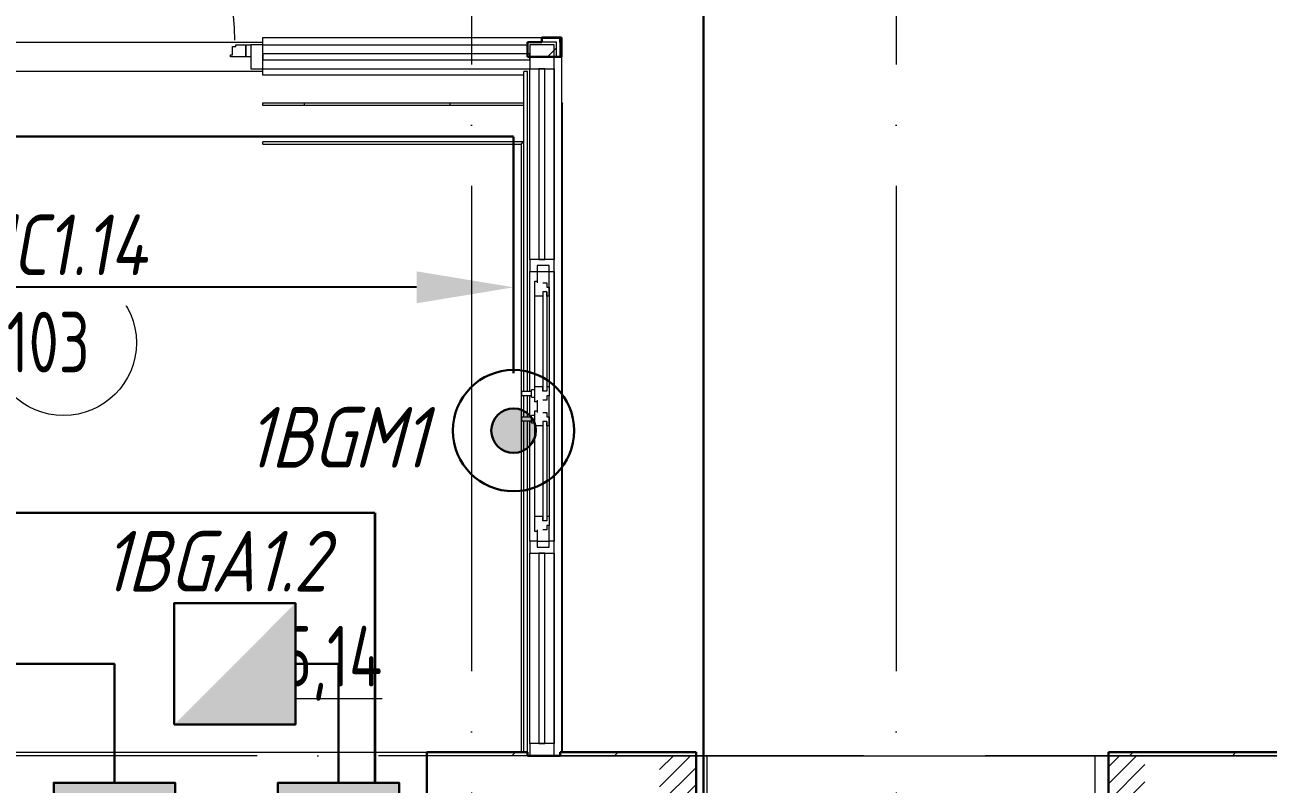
# Model space of a CAD drawing. Header units: millimetres. Extents: x -259793 to 1187961, y -549744 to 43070.
# Drawn here: x -36547 to -31423, y -20260 to -17132 of the extents above; entities that cross this region are included whole.
import ezdxf
from ezdxf import colors
from ezdxf.entities.mleader import LeaderData, LeaderLine
from ezdxf.enums import TextEntityAlignment as Align
from ezdxf.math import Vec2, Vec3

# ---------------------------------------------------------------- set-up
doc = ezdxf.new("R2010")
doc.units = ezdxf.units.MM
for name, pattern in [('ADSK_Линия сетки', [25, 20, -2.5, 0, -2.5]), ('ADSK_Штриховая_ш2 п1_5', [4.5, 3, -1.5]), ('штриховаяX2', [1.5, 1, -0.5])]:
    doc.linetypes.add(name, pattern=pattern)
for name, color, linetype, lineweight in [('_ Окна', 7, 'Continuous', 9), ('E-Безопасность-G', 153, 'Continuous', 35), ('RC-Выноски', 7, 'Continuous', 0), ('RC-Извещатели_охранные', 5, 'Continuous', 30), ('RC-Линии_связи-Адресные', 5, 'Continuous', 30), ('RC-Линии_связи-Шлейфы_сигнальные', 5, 'штриховаяX2', 30), ('Витраж', 7, 'Continuous', 9), ('Двери', 252, 'Continuous', 9), ('лс', 5, 'Continuous', 30), ('Марки помещений', 252, 'Continuous', 20), ('Ограждение', 252, 'Continuous', 9), ('Окна', 252, 'Continuous', 9), ('Оси', 252, 'Continuous', 9), ('Панели витража', 252, 'Continuous', 9), ('Перекрытие', 252, 'Continuous', 18), ('Стены внутренние', 7, 'Continuous', 18), ('Стены наружные', 7, 'Continuous', 18), ('Стены штриховка', 7, 'Continuous', 9)]:
    doc.layers.add(name, color=color, linetype=linetype, lineweight=lineweight)
doc.layers.add('RC-Позиционные_обозначения', color=7, linetype='Continuous')
doc.layers.add('Двери открывание', color=7, linetype='Continuous', lineweight=9, true_color=0xc0c0c0)
doc.styles.add('GOST Common_3', font='', dxfattribs={"height": 3.5})
doc.styles.add('RubezhCAD', font='', dxfattribs={"oblique": 10})
doc.styles.get("Standard").update_dxf_attribs({"font": ''})
doc.styles.get('GOST Common_3').set_extended_font_data('GOST 2.304 type A')
doc.styles.get('RubezhCAD').set_extended_font_data('GOST type A')
doc.styles.get('Standard').set_extended_font_data('GOST type B')
pattern_1 = [(0, (-46194.8, 96), (0, 600), []), (90, (-46194.8, 96), (-600, 4e-14), [])]

# ---------------------------------------------------------------- blocks, each defined once
blk = doc.blocks.new('RC-UGO-IOTR-01')
at = {"layer": 'RC-Извещатели_охранные'}
h = blk.add_hatch(color=256, dxfattribs=at)
h.dxf.hatch_style = 1
h.paths.add_polyline_path([(0.918, 0), (-0.918, 0, 1)])
h.paths.add_polyline_path([(-0.918, 0), (0.918, 0, 1)])
for radius in [2.5, 0.918]:
    blk.add_circle((0, 0), radius, dxfattribs=at)
blk.add_attdef('PSTN', text='', height=1.5, dxfattribs=at).set_placement((2.5, 2.5), align=Align.BOTTOM_CENTER)
blk = doc.blocks.new('RC-UGO-IOZ-02')
at = {"layer": 'RC-Извещатели_охранные'}
blk.add_attdef('PSTN', text='', height=2.5, dxfattribs=at).set_placement((0.977, 2.603), align=Align.BOTTOM_LEFT)
blk.add_wipeout([(2.5, -2.5), (2.5, 2.5), (-2.5, 2.5), (-2.5, -2.5)]).dxf.layer = 'RC-Извещатели_охранные'
blk.add_wipeout([(-2.5, -2.5), (-2.5, 2.5), (2.5, 2.5), (2.5, -2.5)]).dxf.layer = 'RC-Извещатели_охранные'
h = blk.add_hatch(color=256, dxfattribs=at)
h.dxf.hatch_style = 1
h.paths.add_polyline_path([(2.5, -2.5), (2.5, 2.5), (0, 0), (-2.5, -2.5)])
blk.add_lwpolyline([(-2.5, -2.5), (2.5, -2.5), (2.5, 2.5), (-2.5, 2.5)], close=True, dxfattribs=at)
blk = doc.blocks.new('RC-UGO-IOM-02')
at = {"layer": 'RC-Извещатели_охранные'}
blk.add_point((0, 0), dxfattribs=at)
blk.add_attdef('PSTN', text='', height=2.5, dxfattribs=at).set_placement((0.977, 2.603), align=Align.BOTTOM_LEFT)
blk.add_wipeout([(2.5, -2.5), (2.5, 2.5), (-2.5, 2.5), (-2.5, -2.5)]).dxf.layer = 'RC-Извещатели_охранные'
blk.add_wipeout([(-2.5, -2.5), (-2.5, 2.5), (2.5, 2.5), (2.5, -2.5)]).dxf.layer = 'RC-Извещатели_охранные'
h = blk.add_hatch(color=256, dxfattribs=at)
h.dxf.hatch_style = 1
h.paths.add_polyline_path([(2.5, 0.8), (2.5, 2.506), (-2.5, 2.499), (-2.5, 0.8)])
h = blk.add_hatch(color=256, dxfattribs=at)
h.dxf.hatch_style = 1
h.paths.add_polyline_path([(2.5, -2.5), (2.5, -0.794), (-2.5, -0.801), (-2.5, -2.5)])
blk.add_lwpolyline([(-2.5, -2.5), (2.5, -2.5), (2.5, 2.5), (-2.5, 2.5)], close=True, dxfattribs=at)
blk = doc.blocks.new('1 этаж')
at = {"layer": 'Двери', "lineweight": 18, "true_color": 0x636466}
h = blk.add_hatch(dxfattribs=at)
h.set_pattern_fill('FP_2', color=251, angle=180, style=0, pattern_type=2)
h.set_pattern_definition([(225, (-32805.8, -20418.73), (35.3553, -35.3553), [])])
h.paths.add_polyline_path([(-31930.8, -20693.7), (-31930.8, -20143.7), (-32080.8, -20143.7), (-32080.8, -20693.7)])
h.paths.add_polyline_path([(-33780.8, -20693.7), (-33780.8, -20143.7), (-33930.8, -20143.7), (-33930.8, -20693.7)])
at = {"layer": 'Ограждение', "true_color": 0x636466}
h = blk.add_hatch(dxfattribs=at)
h.set_pattern_fill('FP_29', color=251, style=0, pattern_type=2)
h.set_pattern_definition(pattern_1)
h.paths.add_polyline_path([(-35565.8, -17463.7), (-34490.8, -17463.7), (-34490.8, -17453.7), (-35565.8, -17453.7)])
h.paths.add_polyline_path([(-34335.8, -17458.7), (-34330.8, -17453.7), (-34335.8, -17453.7)])
h = blk.add_hatch(dxfattribs=at)
h.set_pattern_fill('FP_29', color=251, style=0, pattern_type=2)
h.set_pattern_definition(pattern_1)
h.paths.add_polyline_path([(-34335.8, -20128.7), (-34330.8, -20128.7), (-34330.8, -17453.7), (-34335.8, -17458.7), (-34335.8, -20123.7)])
at = {"layer": '_ Окна', "color": 251, "lineweight": 18, "true_color": 0x636466}
for p, q in [((-34385.8, -18123.7), (-34435.8, -18123.7)), ((-34435.8, -18123.7), (-34435.8, -18194.7)), ((-34385.8, -18212.7), (-34385.8, -18123.7)), ((-34445.8, -18249.7), (-34445.8, -18187.7)), ((-34445.8, -18187.7), (-34435.8, -18187.7)), ((-34411.8, -18194.7), (-34395.8, -18194.7)), ((-34411.8, -18231.7), (-34411.8, -18249.7)), ((-34395.8, -18231.7), (-34411.8, -18231.7)), ((-34395.8, -18194.7), (-34395.8, -18212.7)), ((-34395.8, -18212.7), (-34385.8, -18212.7)), ((-34395.8, -18249.7), (-34395.8, -18231.7)), ((-34385.8, -18249.7), (-34385.8, -18212.7)), ((-34411.8, -18249.7), (-34445.8, -18249.7)), ((-34385.8, -18249.7), (-34395.8, -18249.7)), ((-34445.8, -18685.7), (-34445.8, -18623.7)), ((-34411.8, -18623.7), (-34445.8, -18623.7)), ((-34411.8, -18641.7), (-34411.8, -18623.7)), ((-34395.8, -18641.7), (-34411.8, -18641.7)), ((-34395.8, -18623.7), (-34395.8, -18641.7)), ((-34385.8, -18623.7), (-34395.8, -18623.7)), ((-34385.8, -18623.7), (-34385.8, -18660.7)), ((-34435.8, -18685.7), (-34445.8, -18685.7)), ((-34435.8, -18678.7), (-34435.8, -18728.7)), ((-34395.8, -18678.7), (-34411.8, -18678.7)), ((-34385.8, -18660.7), (-34395.8, -18660.7)), ((-34395.8, -18660.7), (-34395.8, -18678.7)), ((-34385.8, -18746.7), (-34385.8, -18660.7)), ((-34445.8, -18783.7), (-34445.8, -18721.7)), ((-34445.8, -18721.7), (-34435.8, -18721.7)), ((-34411.8, -18728.7), (-34395.8, -18728.7)), ((-34395.8, -18728.7), (-34395.8, -18746.7)), ((-34395.8, -18746.7), (-34385.8, -18746.7)), ((-34385.8, -18783.7), (-34385.8, -18746.7)), ((-34411.8, -18783.7), (-34445.8, -18783.7)), ((-34411.8, -18765.7), (-34411.8, -18783.7)), ((-34395.8, -18765.7), (-34411.8, -18765.7)), ((-34395.8, -18783.7), (-34395.8, -18765.7)), ((-34385.8, -18783.7), (-34395.8, -18783.7)), ((-34445.8, -19219.7), (-34445.8, -19157.7)), ((-34411.8, -19157.7), (-34445.8, -19157.7)), ((-34411.8, -19175.7), (-34411.8, -19157.7)), ((-34395.8, -19157.7), (-34395.8, -19175.7)), ((-34385.8, -19157.7), (-34395.8, -19157.7)), ((-34385.8, -19157.7), (-34385.8, -19194.7)), ((-34435.8, -19212.7), (-34435.8, -19283.7)), ((-34395.8, -19175.7), (-34411.8, -19175.7)), ((-34395.8, -19212.7), (-34411.8, -19212.7)), ((-34385.8, -19194.7), (-34395.8, -19194.7)), ((-34395.8, -19194.7), (-34395.8, -19212.7)), ((-34385.8, -19283.7), (-34385.8, -19194.7)), ((-34435.8, -19219.7), (-34445.8, -19219.7)), ((-34435.8, -19283.7), (-34385.8, -19283.7))]:
    blk.add_line(p, q, dxfattribs=at)
at = {"layer": '_ Окна', "color": 251, "true_color": 0x636466}
for p, q in [((-34435.8, -18148.7), (-34385.8, -18148.7)), ((-34411.8, -18231.7), (-34411.8, -18641.7)), ((-34395.8, -18231.7), (-34395.8, -18641.7)), ((-34411.8, -18765.7), (-34411.8, -19175.7)), ((-34395.8, -18765.7), (-34395.8, -19175.7)), ((-34435.8, -19258.7), (-34385.8, -19258.7))]:
    blk.add_line(p, q, dxfattribs=at)
at = {"layer": 'Витраж', "color": 251, "lineweight": 18, "true_color": 0x636466, "extrusion": (0, 0, -1)}
for p, q in [((-35565.8, -17213.7), (-35615.8, -17213.7)), ((-35565.8, -17313.7), (-35565.8, -17213.7)), ((-35615.8, -17263.7), (-35615.8, -17313.7)), ((-35615.8, -17313.7), (-35565.8, -17313.7)), ((-34465.8, -18098.7), (-34465.8, -18148.7)), ((-34365.8, -18098.7), (-34465.8, -18098.7)), ((-34365.8, -18148.7), (-34365.8, -18098.7)), ((-34465.8, -18148.7), (-34435.8, -18148.7)), ((-34385.8, -18148.7), (-34365.8, -18148.7)), ((-34465.8, -19258.7), (-34465.8, -19308.7)), ((-34435.8, -19258.7), (-34465.8, -19258.7)), ((-34365.8, -19258.7), (-34385.8, -19258.7)), ((-34365.8, -19308.7), (-34365.8, -19258.7)), ((-34465.8, -19308.7), (-34365.8, -19308.7)), ((-34465.8, -20093.7), (-34465.8, -20143.7)), ((-34365.8, -20093.7), (-34465.8, -20093.7)), ((-34365.8, -20143.7), (-34365.8, -20093.7)), ((-34465.8, -20143.7), (-34365.8, -20143.7))]:
    blk.add_line(p, q, dxfattribs=at)
at = {"layer": 'Витраж', "color": 251, "true_color": 0x636466}
for p, q in [((-35565.8, -17213.7), (-34475.8, -17213.7)), ((-35565.8, -17313.7), (-34465.8, -17313.7)), ((-34465.8, -18098.7), (-34465.8, -17313.7)), ((-34465.8, -18098.7), (-34465.8, -17313.7)), ((-34365.8, -17313.7), (-34365.8, -18098.7)), ((-34365.8, -18098.7), (-34365.8, -17313.7)), ((-34465.8, -18643.2), (-34465.8, -18148.7)), ((-34465.8, -18643.2), (-34465.8, -18148.7)), ((-34365.8, -18148.7), (-34365.8, -19258.7)), ((-34365.8, -19258.7), (-34365.8, -18148.7)), ((-34465.8, -18748.2), (-34465.8, -18659.2)), ((-34465.8, -18748.2), (-34465.8, -18659.2)), ((-34465.8, -19258.7), (-34465.8, -18764.2)), ((-34465.8, -19258.7), (-34465.8, -18764.2)), ((-34465.8, -20093.7), (-34465.8, -19308.7)), ((-34465.8, -20093.7), (-34465.8, -19308.7)), ((-34365.8, -19308.7), (-34365.8, -20093.7)), ((-34365.8, -20093.7), (-34365.8, -19308.7))]:
    blk.add_line(p, q, dxfattribs=at)
at = {"layer": 'Витраж', "color": 251, "lineweight": 18, "true_color": 0x636466}
for p, q in [((-34465.8, -17213.7), (-34465.8, -17313.7)), ((-34365.8, -17213.7), (-34465.8, -17213.7)), ((-34365.8, -17313.7), (-34365.8, -17213.7)), ((-34465.8, -17313.7), (-34365.8, -17313.7))]:
    blk.add_line(p, q, dxfattribs=at)
at = {"layer": 'Двери', "color": 251, "true_color": 0x636466}
for p, q in [((-35676.8, -17221.7), (-35676.8, -17213.7)), ((-35676.8, -17213.7), (-35635.8, -17213.7)), ((-35635.8, -17213.7), (-35615.8, -17213.7)), ((-35635.8, -17263.7), (-35635.8, -17213.7)), ((-35635.8, -17213.7), (-35635.8, -17263.7)), ((-35615.8, -17213.7), (-35615.8, -17263.7)), ((-35699.8, -17255.7), (-35690.8, -17255.7)), ((-35699.8, -17263.7), (-35699.8, -17255.7)), ((-35635.8, -17263.7), (-35699.8, -17263.7)), ((-35690.8, -17221.7), (-35676.8, -17221.7)), ((-35690.8, -17255.7), (-35690.8, -17221.7)), ((-35615.8, -17263.7), (-35635.8, -17263.7))]:
    blk.add_line(p, q, dxfattribs=at)
at = {"layer": 'Двери', "color": 251, "linetype": 'ADSK_Штриховая_ш2 п1_5', "true_color": 0x636466}
for p, q in [((-33780.8, -20143.7), (-33930.8, -20143.7)), ((-33780.8, -20693.7), (-33780.8, -20143.7)), ((-31930.8, -20143.7), (-32080.8, -20143.7)), ((-32080.8, -20143.7), (-32080.8, -20693.7))]:
    blk.add_line(p, q, dxfattribs=at)
at = {"layer": 'Двери открывание', "color": 251, "true_color": 0x636466}
blk.add_arc((-36679.8, -17195.7), 998, 0, 88.9666, dxfattribs=at)
at = {"layer": 'Марки помещений', "color": 251, "true_color": 0x636466}
blk.add_circle((-36387.1, -18441.9), 300, dxfattribs=at)
at = {"layer": 'Ограждение', "color": 251, "true_color": 0x636466}
for p, q in [((-35565.8, -17463.7), (-35565.8, -17453.7)), ((-35565.8, -17453.7), (-34490.8, -17453.7)), ((-34490.8, -17463.7), (-35565.8, -17463.7)), ((-34335.8, -17453.7), (-34330.8, -17453.7)), ((-34330.8, -17453.7), (-34335.8, -17458.7)), ((-34330.8, -20128.7), (-34330.8, -17453.7)), ((-35565.8, -17623.7), (-35565.8, -17613.7)), ((-34490.8, -17613.7), (-35565.8, -17613.7)), ((-35565.8, -17623.7), (-34500.8, -17623.7)), ((-34490.8, -17613.7), (-34500.8, -17623.7)), ((-34500.8, -17623.7), (-34500.8, -20128.7))]:
    blk.add_line(p, q, dxfattribs=at)
at = {"layer": 'Окна', "color": 251, "true_color": 0x636466}
for p, q in [((-34385.8, -18212.7), (-34385.8, -18660.7)), ((-34445.8, -18623.7), (-34445.8, -18249.7)), ((-34385.8, -18249.7), (-34385.8, -18623.7)), ((-34498.8, -18659.2), (-34498.8, -18643.2)), ((-34458.8, -18643.2), (-34498.8, -18643.2)), ((-34458.8, -18666.2), (-34458.8, -18636.2)), ((-34445.8, -18636.2), (-34458.8, -18636.2)), ((-34498.8, -18659.2), (-34458.8, -18659.2)), ((-34458.8, -18666.2), (-34445.8, -18666.2)), ((-34498.8, -18764.2), (-34498.8, -18748.2)), ((-34458.8, -18748.2), (-34498.8, -18748.2)), ((-34458.8, -18771.2), (-34458.8, -18741.2)), ((-34445.8, -18741.2), (-34458.8, -18741.2)), ((-34385.8, -18746.7), (-34385.8, -19194.7)), ((-34498.8, -18764.2), (-34458.8, -18764.2)), ((-34458.8, -18771.2), (-34445.8, -18771.2)), ((-34445.8, -19157.7), (-34445.8, -18783.7)), ((-34385.8, -18783.7), (-34385.8, -19157.7))]:
    blk.add_line(p, q, dxfattribs=at)
at = {"layer": 'Оси', "color": 251, "linetype": 'ADSK_Линия сетки', "ltscale": 100, "true_color": 0x636466}
for p, q in [((-34705.8, 32206.9), (-34705.8, -33769.9)), ((-32955.8, 32206.9), (-32955.8, -33769.9)), ((4411.5, -20143.7), (-72528.1, -20143.7))]:
    blk.add_line(p, q, dxfattribs=at)
at = {"layer": 'Панели витража', "color": 251, "lineweight": 18, "true_color": 0x636466}
for p, q in [((-34465.8, -17251.2), (-35565.8, -17251.2)), ((-35565.8, -17251.2), (-35565.8, -17276.2)), ((-34465.8, -17276.2), (-34465.8, -17251.2)), ((-35565.8, -17276.2), (-34465.8, -17276.2)), ((-34428.3, -17313.7), (-34428.3, -18098.7)), ((-34403.3, -17313.7), (-34428.3, -17313.7)), ((-34403.3, -18098.7), (-34403.3, -17313.7)), ((-34428.3, -18098.7), (-34403.3, -18098.7)), ((-34428.3, -19308.7), (-34428.3, -20093.7)), ((-34403.3, -19308.7), (-34428.3, -19308.7)), ((-34403.3, -20093.7), (-34403.3, -19308.7)), ((-34428.3, -20093.7), (-34403.3, -20093.7))]:
    blk.add_line(p, q, dxfattribs=at)
at = {"layer": 'Перекрытие', "color": 251, "ltscale": 100, "true_color": 0x636466}
blk.add_line((-33780.8, -20143.7), (-32080.8, -20143.7), dxfattribs=at)
at = {"layer": 'Стены внутренние', "color": 251, "lineweight": 30, "true_color": 0x636466}
for p, q in [((-34890.8, -20143.7), (-34890.8, -20693.7)), ((-34340.8, -20143.7), (-34475.8, -20143.7)), ((-33780.8, -20693.7), (-33780.8, -20143.7)), ((-32080.8, -20143.7), (-32080.8, -20693.7))]:
    blk.add_line(p, q, dxfattribs=at)
at = {"layer": 'Стены внутренние', "color": 251, "true_color": 0x636466}
for p, q in [((-34475.8, -20143.7), (-34890.8, -20143.7)), ((-33735.8, -20143.7), (-34340.8, -20143.7)), ((-33735.8, -20143.7), (-33735.8, -20643.7)), ((-30915.8, -20143.7), (-32135.8, -20143.7)), ((-32135.8, -20643.7), (-32135.8, -20143.7))]:
    blk.add_line(p, q, dxfattribs=at)
at = {"layer": 'Стены наружные', "color": 251, "true_color": 0x636466}
for p, q in [((-36795.8, -17203.7), (-35565.8, -17203.7)), ((-35565.8, -17213.7), (-35565.8, -17183.7)), ((-35565.8, -17183.7), (-34415.8, -17183.7)), ((-34335.8, -17263.7), (-34335.8, -20128.7)), ((-35565.8, -17338.7), (-35565.8, -17313.7)), ((-35565.8, -17323.7), (-36795.8, -17323.7)), ((-34490.8, -17338.7), (-35565.8, -17338.7)), ((-34475.8, -17323.7), (-34490.8, -17323.7)), ((-34490.8, -18643.2), (-34490.8, -17323.7)), ((-34475.8, -18643.2), (-34475.8, -17323.7)), ((-34490.8, -18748.2), (-34490.8, -18659.2)), ((-34475.8, -18748.2), (-34475.8, -18659.2)), ((-34490.8, -20128.7), (-34490.8, -18764.2)), ((-34475.8, -20128.7), (-34475.8, -18764.2)), ((-36590.8, -20128.7), (-34890.8, -20128.7)), ((-32080.8, -20143.7), (-30940.8, -20143.7))]:
    blk.add_line(p, q, dxfattribs=at)
at = {"layer": 'Стены наружные', "color": 251, "lineweight": 30, "true_color": 0x636466}
for p, q in [((-34475.8, -17203.7), (-34475.8, -17263.7)), ((-34415.8, -17203.7), (-34475.8, -17203.7)), ((-34415.8, -17183.7), (-34415.8, -17203.7)), ((-34335.8, -17183.7), (-34415.8, -17183.7)), ((-34340.8, -17203.7), (-34340.8, -17188.7)), ((-34335.8, -17263.7), (-34335.8, -17183.7)), ((-34475.8, -17263.7), (-34335.8, -17263.7)), ((-34475.8, -20128.7), (-34890.8, -20128.7)), ((-34890.8, -20128.7), (-34890.8, -20143.7)), ((-34475.8, -20143.7), (-34475.8, -20128.7)), ((-33780.8, -20128.7), (-34340.8, -20128.7)), ((-34340.8, -20128.7), (-34340.8, -20143.7)), ((-33780.8, -20143.7), (-33780.8, -20128.7)), ((-30940.8, -20128.7), (-32080.8, -20128.7)), ((-32080.8, -20128.7), (-32080.8, -20143.7))]:
    blk.add_line(p, q, dxfattribs=at)
at = {"layer": 'Стены наружные', "color": 251, "linetype": 'Continuous', "lineweight": 9, "true_color": 0x636466}
for p, q in [((-34413.9, -17188.7), (-34408.9, -17183.7)), ((-34343.2, -17188.7), (-34338.2, -17183.7)), ((-34392.7, -17263.7), (-34355.8, -17226.8)), ((-34340.8, -17257.1), (-34335.8, -17252.1)), ((-34540.5, -20143.7), (-34525.5, -20128.7)), ((-34116.2, -20143.7), (-34101.2, -20128.7)), ((-31994.9, -20143.7), (-31979.9, -20128.7)), ((-31570.6, -20143.7), (-31555.6, -20128.7))]:
    blk.add_line(p, q, dxfattribs=at)
at = {"layer": 'Стены штриховка', "color": 251, "true_color": 0x636466}
for p, q in [((-34340.8, -17188.7), (-34415.8, -17188.7)), ((-34355.8, -17203.7), (-34415.8, -17203.7)), ((-34355.8, -17263.7), (-34355.8, -17203.7)), ((-34340.8, -17263.7), (-34340.8, -17203.7)), ((-34340.8, -20143.7), (-33780.8, -20143.7))]:
    blk.add_line(p, q, dxfattribs=at)
at = {"layer": 'Марки помещений', "color": 251, "true_color": 0x636466, "style": 'GOST Common_3', "width": 0.9}
for s, p in [('103', (-36622, -18564.2)), ('%%U15,14', (-35585.8, -19858.3))]:
    blk.add_text(s, height=250, dxfattribs=at).set_placement(p)

msp = doc.modelspace()

# ---------------------------------------------------------------- linework, layer by layer
at = {"layer": 'RC-Линии_связи-Адресные'}
for p, q in [((-33749.89456, -17094.37768), (-33749.89456, -20946.72185)), ((-38218.31178, -19142.59707), (-35103.91458, -19142.59707))]:
    msp.add_line(p, q, dxfattribs=at)
at = {"layer": 'RC-Линии_связи-Шлейфы_сигнальные', "linetype": 'штриховаяX2', "ltscale": 2}
msp.add_line((-37865.6042, -17592.06501), (-34532.46108, -17592.06501), dxfattribs=at)

# ---------------------------------------------------------------- block references
msp.add_blockref('1 этаж', (0, 0))

# ---------------------------------------------------------------- next in the draw order: block references
at = {"layer": 'RC-Извещатели_охранные', "color": 1, "ltscale": 0.01}
ref = msp.add_blockref('RC-UGO-IOTR-01', (-34532.94144, -18803.85547), dxfattribs=dict(at, xscale=100, yscale=100, zscale=100))
ref.add_attrib('PSTN', '1BGM1', dxfattribs={"layer": 'RC-Позиционные_обозначения', "height": 250, "style": 'RubezhCAD', "oblique": 15}).set_placement((-35262.89338, -19031.52911), align=Align.BOTTOM_CENTER)
ref = msp.add_blockref('RC-UGO-IOZ-02', (-35681.85253, -19765.17536), dxfattribs=dict(at, xscale=100, yscale=100, zscale=100))
ref.add_attrib('PSTN', '1BGA1.2', dxfattribs={"layer": 'RC-Позиционные_обозначения', "height": 250, "style": 'RubezhCAD', "oblique": 15}).set_placement((-35763.90935, -19541.91498), align=Align.BOTTOM_CENTER)
ref = msp.add_blockref('RC-UGO-IOM-02', (-36177.46428, -20504.60048), dxfattribs=dict(at, xscale=100, yscale=100, zscale=100))
ref.add_attrib('PSTN', '1BGB1.4', dxfattribs={"layer": 'RC-Позиционные_обозначения', "height": 250, "style": 'RubezhCAD', "oblique": 15}).set_placement((-36014.01372, -21282.70235), align=Align.BOTTOM_CENTER)
ref = msp.add_blockref('RC-UGO-IOM-02', (-35254.26265, -20504.60048), dxfattribs=dict(at, xscale=100, yscale=100, zscale=100))
ref.add_attrib('PSTN', '1BGB1.3', dxfattribs={"layer": 'RC-Позиционные_обозначения', "height": 250, "style": 'RubezhCAD', "oblique": 15}).set_placement((-35052.18679, -21288.78482), align=Align.BOTTOM_CENTER)

# ---------------------------------------------------------------- next in the draw order: leaders
at = {"layer": 'RC-Выноски', "ltscale": 0.01}
ml = msp.add_multileader_mtext('Standard', dxfattribs=at)
ml.set_content('ШС1.14', color=256, style='RubezhCAD')
ml.set_leader_properties()
ml.build(insert=Vec2(0, 0))
ml.multileader.update_dxf_attribs({"has_text_frame": 1, "text_left_attachment_type": 6, "text_right_attachment_type": 6, "dogleg_length": 2, "arrow_head_size": 400, "scale": 100})
ctx = ml.context
ctx.base_point, ctx.scale, ctx.char_height, ctx.arrow_head_size, ctx.landing_gap_size, ctx.plane_origin = Vec3(-36963.39589, -18213.40147), 100, 250, 400, 100, Vec3(-320643.50028, -63569.15344)
ctx.left_attachment, ctx.right_attachment, ctx.text_align_type = 6, 6, 2
notes = []
notes.append((ctx, [(1, (1, 1, 0), (-35889.23667, -18213.40147), (-1, 0), 53.6743, [(0, [(-34532.27532, -18213.40147)], 0, [])])]))
ctx.mtext.insert, ctx.mtext.alignment, ctx.mtext.flow_direction = Vec3(-36042.91098, -17913.40147), 3, 5
ctx.mtext.has_bg_fill, ctx.mtext.bg_color, ctx.mtext.bg_scale_factor, ctx.mtext.bg_transparency, ctx.mtext.use_window_bg_color = 1, -1027028792, 1.5, 0, 1
for ctx, leaders in notes:
    for number, flags, end, landing, length, lines in leaders:
        leader = LeaderData()
        leader.index, (leader.has_last_leader_line, leader.has_dogleg_vector, leader.attachment_direction) = number, flags
        leader.last_leader_point, leader.dogleg_vector, leader.dogleg_length = Vec3(end), Vec3(landing), length
        for number, points, colour, breaks in lines:
            line = LeaderLine()
            line.index, line.vertices, line.color, line.breaks = number, Vec3.list(points), colors.encode_raw_color(colour), breaks
            leader.lines.append(line)
        ctx.leaders.append(leader)

# ---------------------------------------------------------------- next in the draw order: linework, layer by layer
at = {"layer": 'E-Безопасность-G', "color": 5}
msp.add_line((-35103.91458, -19142.59707), (-35103.91458, -20254.60048), dxfattribs=at)
at = {"layer": 'RC-Линии_связи-Шлейфы_сигнальные', "linetype": 'штриховаяX2', "ltscale": 2}
msp.add_line((-34532.46108, -18567.38371), (-34532.46108, -17592.06501), dxfattribs=at)
at = {"layer": 'лс'}
for points in [[(-36177.46428, -20254.60048), (-36177.46428, -19765.17536), (-38231.85253, -19765.17536)], [(-35431.85253, -19765.17536), (-35254.26265, -19765.17536), (-35254.26265, -20254.60048)]]:
    msp.add_lwpolyline(points, dxfattribs=at)

doc.saveas('drawing.dxf')
